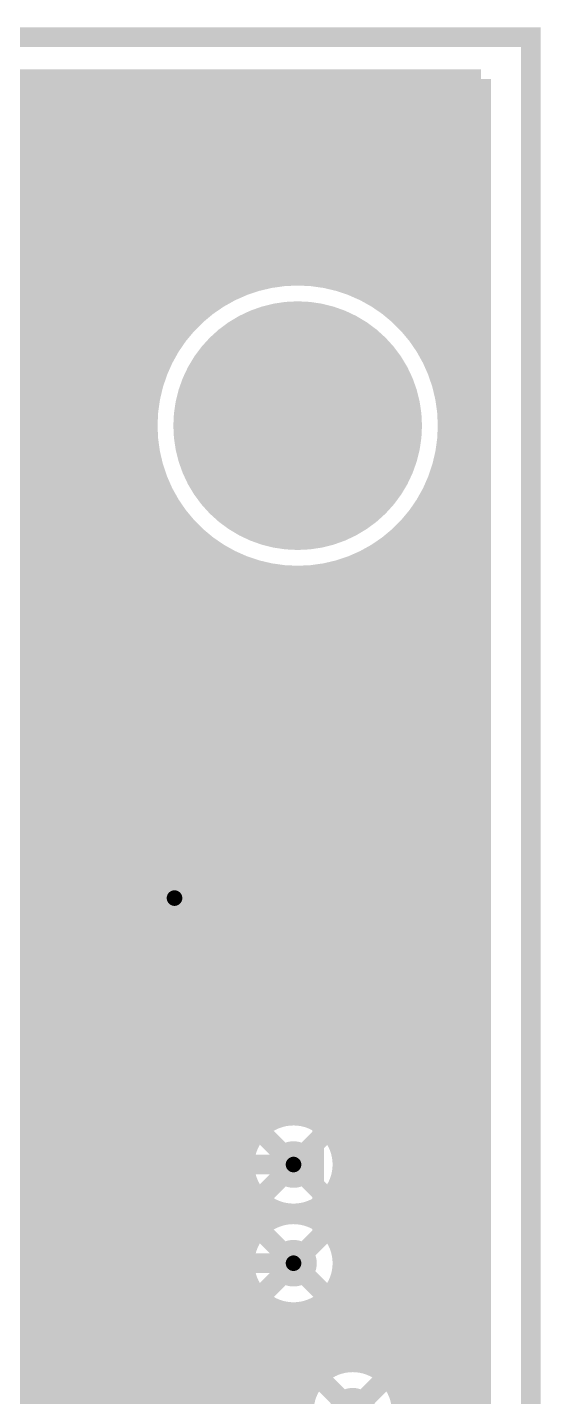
# Model space of a CAD drawing. Extents: x -3 to 92, y -53 to 125.
# Drawn here: x 80.52 to 87.13, y 107.5 to 125.13 of the extents above; entities that cross this region are included whole.
import ezdxf

# ---------------------------------------------------------------- set-up
doc = ezdxf.new("R2010")
doc.units = 0
doc.header["$MEASUREMENT"] = 0
doc.layers.get('0').update_dxf_attribs({"linetype": 'CONTINUOUS'})
for name, color, linetype in [('23-325-0_AST', 7, 'CONTINUOUS'), ('23-325-0_BOT', 7, 'CONTINUOUS'), ('23-325-0_DRD', 2, 'CONTINUOUS'), ('23-325-0_IN1', 4, 'CONTINUOUS'), ('23-325-0_IN2', 3, 'CONTINUOUS'), ('23-325-0_SMB', 5, 'CONTINUOUS'), ('23-325-0_SMT', 10, 'CONTINUOUS'), ('23-325-0_SPT', 14, 'CONTINUOUS'), ('23-325-0_SST', 9, 'CONTINUOUS'), ('23-325-0_TOP', 12, 'CONTINUOUS'), ('THRUHOLE_NPT', 13, 'CONTINUOUS'), ('THRUHOLE_TAP', 8, 'CONTINUOUS')]:
    doc.layers.add(name, color=color, linetype=linetype)

# ---------------------------------------------------------------- blocks, each defined once
blk = doc.blocks.new('RECTANGLE_55')
blk.add_solid([(0.84963, 0.35052), (0.84963, -0.35052), (-0.84963, 0.35052), (-0.84963, -0.35052)])
blk = doc.blocks.new('ROUND_1')
at = {"const_width": 1.6002}
blk.add_lwpolyline([(-0.8001, 0, 1), (0.8001, 0, 1)], format="xyb", close=True, dxfattribs=at)
blk = doc.blocks.new('ROUND_68')
at = {"const_width": 0.29972}
blk.add_lwpolyline([(-0.14986, 0, 1), (0.14986, 0, 1)], format="xyb", close=True, dxfattribs=at)
blk = doc.blocks.new('ROUND_78')
at = {"const_width": 0.29972}
blk.add_lwpolyline([(-0.14986, 0, 1), (0.14986, 0, 1)], format="xyb", close=True, dxfattribs=at)
blk = doc.blocks.new('ROUND_79')
at = {"const_width": 0.29972}
blk.add_lwpolyline([(-0.14986, 0, 1), (0.14986, 0, 1)], format="xyb", close=True, dxfattribs=at)
blk = doc.blocks.new('RECTANGLE_4')
blk.add_solid([(0.4826, 0.4064), (0.4826, -0.4064), (-0.4826, 0.4064), (-0.4826, -0.4064)])
blk = doc.blocks.new('ROUND_84')
at = {"const_width": 0.10033}
blk.add_lwpolyline([(-0.050164, 0, 1), (0.050164, 0, 1)], format="xyb", close=True, dxfattribs=at)

msp = doc.modelspace()

# ---------------------------------------------------------------- linework, layer by layer
at = {"layer": '23-325-0_AST'}
for points, const_width in [([(87.00008, -5.00126), (87.00008, 124.99848), (-2.99974, 124.99848), (-2.99974, -5.00126), (87.00008, -5.00126)], 0.254), ([(70.0659, 99.31654), (74.56424, 99.31654), (74.56424, 100.31476), (76.56576, 100.31476), (76.56576, 99.31654), (81.0641, 99.31654), (81.0641, 115.31346), (76.56576, 115.31346), (76.56576, 114.31524), (74.56424, 114.31524), (74.56424, 115.31346), (71.5645, 115.31346), (70.0659, 113.81486), (70.0659, 99.31654)], 0.1524), ([(84.2645, 112.5855), (84.2645, 109.6645), (85.9028, 109.6645), (85.9028, 112.5855), (84.2645, 112.5855)], 0.1524), ([(85.0519, 111.77016), (85.0519, 112.12576), (85.22208, 112.18672), (85.39226, 112.18672), (85.5599, 112.12576), (85.5599, 111.77016), (85.39226, 111.71174), (85.22208, 111.71174), (84.5439, 111.94796)], 0.1524), ([(85.39226, 110.87354), (85.5599, 110.99292), (85.5599, 111.22914), (85.39226, 111.34852), (85.22208, 111.34852), (84.88426, 111.10976), (84.5439, 111.34852), (84.5439, 110.87354)], 0.1524), ([(85.39226, 110.51032), (85.5599, 110.44936), (85.5599, 110.09376), (85.39226, 110.03534), (84.71408, 110.03534), (84.5439, 110.09376), (84.5439, 110.44936), (84.71408, 110.51032)], 0.1524)]:
    msp.add_lwpolyline(points, dxfattribs=dict(at, const_width=const_width))
at = {"layer": '23-325-0_BOT', "const_width": 0.254}
for points in [[(81.7372, 124.46), (2.26314, 124.46)], [(81.5467, 124.3584), (2.4511, 124.3584)], [(80.5942, 124.46), (80.5942, 123.66244)], [(80.8228, 124.46), (80.8228, 123.8631)], [(81.0514, 124.46), (81.0514, 124.03836)], [(81.28, 124.46), (81.28, 124.19584)], [(81.5086, 124.46), (81.5086, 124.33554)], [(81.1784, 124.1298), (2.8194, 124.1298)], [(80.86852, 123.9012), (3.12928, 123.9012)], [(80.60436, 123.6726), (3.39344, 123.6726)], [(80.57134, 116.3574), (25.3492, 116.3574)], [(80.5942, 116.33708), (80.5942, 69.81952)], [(80.83296, 116.1288), (25.3492, 116.1288)], [(80.8228, 116.13642), (80.8228, 69.84238)], [(81.13522, 115.9002), (25.3492, 115.9002)], [(81.0514, 115.95862), (81.0514, 69.77888)], [(81.49336, 115.6716), (25.3492, 115.6716)], [(81.28, 115.80114), (81.28, 69.58584)], [(81.5086, 115.66144), (81.5086, 58.8772)], [(81.7372, 115.53952), (81.7372, 98.7552)], [(86.233, 115.52428), (86.233, 97.39884)], [(81.93786, 115.443), (25.3492, 115.443)], [(81.9658, 115.4303), (81.9658, 114.36096)], [(82.1944, 115.33632), (82.1944, 114.50828)], [(85.852, 115.3541), (85.852, 97.64522)], [(86.233, 115.443), (86.06028, 115.443)], [(86.0806, 115.45062), (86.0806, 97.5487)], [(82.54492, 115.2144), (25.3492, 115.2144)], [(82.423, 115.2525), (82.423, 114.54892)], [(82.6516, 115.18392), (82.6516, 114.5032)], [(82.8802, 115.1255), (82.8802, 114.34318)], [(85.1662, 115.13566), (85.1662, 107.7468)], [(85.3948, 115.19662), (85.3948, 97.56394)], [(86.233, 115.2144), (85.45322, 115.2144)], [(85.6234, 115.26774), (85.6234, 97.6503)], [(86.233, 114.9858), (25.3492, 114.9858)], [(83.1088, 115.07724), (83.1088, 58.8772)], [(83.3374, 115.04168), (83.3374, 110.64748)], [(83.566, 115.01628), (83.566, 110.99038)], [(83.7946, 115.00104), (83.7946, 111.0996)], [(84.0232, 114.9985), (84.0232, 111.11484)], [(84.2518, 115.00358), (84.2518, 111.04118)], [(84.4804, 115.02136), (84.4804, 110.82528)], [(84.709, 115.0493), (84.709, 107.94492)], [(84.9376, 115.0874), (84.9376, 107.90174)], [(86.233, 114.7572), (64.8208, 114.7572)], [(82.25536, 114.5286), (69.71792, 114.5286)], [(86.233, 114.5286), (82.57286, 114.5286)], [(81.91246, 114.3), (70.0913, 114.3)], [(86.233, 114.3), (82.91576, 114.3)], [(81.80324, 114.0714), (70.2056, 114.0714)], [(86.233, 114.0714), (83.02498, 114.0714)], [(81.788, 113.8428), (70.22084, 113.8428)], [(86.233, 113.8428), (83.04022, 113.8428)], [(81.86166, 113.6142), (70.15226, 113.6142)], [(86.233, 113.6142), (82.96656, 113.6142)], [(82.0801, 113.3856), (69.94398, 113.3856)], [(81.9658, 113.47704), (81.9658, 101.15296)], [(86.233, 113.3856), (82.74812, 113.3856)], [(82.8802, 113.49482), (82.8802, 101.13518)], [(82.1944, 113.32718), (82.1944, 101.30028)], [(82.423, 113.28908), (82.423, 101.34092)], [(82.6516, 113.3348), (82.6516, 101.2952)], [(86.233, 113.157), (57.00522, 113.157)], [(86.233, 112.9284), (56.9087, 112.9284)], [(86.233, 112.6998), (56.62422, 112.6998)], [(86.233, 112.4712), (40.2082, 112.4712)], [(86.233, 112.2426), (40.2082, 112.2426)], [(86.233, 112.014), (40.2082, 112.014)], [(86.233, 111.7854), (40.2082, 111.7854)], [(86.233, 111.5568), (61.7982, 111.5568)], [(86.233, 111.3282), (61.9379, 111.3282)], [(83.78698, 111.0996), (61.97092, 111.0996)], [(86.233, 111.0996), (84.10448, 111.0996)], [(83.44408, 110.871), (61.91758, 110.871)], [(86.233, 110.871), (84.44738, 110.871)], [(83.33486, 110.6424), (61.74486, 110.6424)], [(86.233, 110.6424), (84.5566, 110.6424)], [(83.32216, 110.4138), (40.2082, 110.4138)], [(86.233, 110.4138), (84.57184, 110.4138)], [(83.3374, 110.32998), (83.3374, 109.37748)], [(83.39582, 110.1852), (40.2082, 110.1852)], [(84.4804, 110.15472), (84.4804, 109.55528)], [(86.233, 110.1852), (84.49818, 110.1852)], [(83.61172, 109.9566), (40.2082, 109.9566)], [(83.566, 109.98708), (83.566, 109.72038)], [(83.7946, 109.87786), (83.7946, 109.8296)], [(84.0232, 109.86516), (84.0232, 109.84484)], [(84.2518, 109.93882), (84.2518, 109.77118)], [(86.233, 109.9566), (84.28228, 109.9566)], [(83.57362, 109.728), (41.01084, 109.728)], [(86.233, 109.728), (84.31784, 109.728)], [(83.38312, 109.4994), (41.20388, 109.4994)], [(86.233, 109.4994), (84.51088, 109.4994)], [(83.31962, 109.2708), (41.26738, 109.2708)], [(86.233, 109.2708), (84.57438, 109.2708)], [(83.34248, 109.0422), (41.24452, 109.0422)], [(83.3374, 109.05998), (83.3374, 106.58348)], [(86.233, 109.0422), (84.55152, 109.0422)], [(83.4644, 108.8136), (41.12006, 108.8136)], [(86.233, 108.8136), (84.42706, 108.8136)], [(84.4804, 108.88472), (84.4804, 107.90174)], [(83.566, 108.71708), (83.566, 106.92638)], [(83.7946, 108.60786), (83.7946, 107.0356)], [(84.2518, 108.66882), (84.2518, 107.7468)], [(86.233, 108.585), (41.0972, 108.585)], [(84.0232, 108.59516), (84.0232, 107.05084)], [(86.233, 108.3564), (41.0972, 108.3564)], [(86.233, 108.1278), (43.44416, 108.1278)], [(84.47278, 107.8992), (43.69054, 107.8992)], [(86.233, 107.8992), (84.94522, 107.8992)], [(84.1883, 107.6706), (58.06186, 107.6706)], [(86.233, 107.6706), (85.2297, 107.6706)], [(84.09178, 107.442), (65.39484, 107.442)], [(86.233, 107.442), (85.32622, 107.442)]]:
    msp.add_lwpolyline(points, dxfattribs=at)
for points in [[(81.7372, 124.46, 0.2824843), (78.99908, 119.99976)], [(78.99654, 119.99976, 0.4142136), (84.00034, 114.99596)], [(84.00034, 114.9985, 0.1162036), (86.23291, 115.52447)], [(82.41538, 114.54892, 0.4142136), (81.78546, 113.919)], [(82.41538, 114.54892, 0.4142136), (81.78546, 113.919)], [(83.0453, 113.919, 0.4142136), (82.41538, 114.54892)], [(83.0453, 113.919, 0.4142136), (82.41538, 114.54892)], [(81.78546, 113.919, 0.4142136), (82.41538, 113.28908)], [(81.78546, 113.919, 0.4142136), (82.41538, 113.28908)], [(82.41538, 113.28908, 0.4142136), (83.0453, 113.919)], [(82.41538, 113.28908, 0.4142136), (83.0453, 113.919)], [(83.947, 111.11992, 0.4142136), (83.31708, 110.49)], [(84.57692, 110.49, 0.4142136), (83.947, 111.11992)], [(83.31708, 110.49, 0.4142136), (83.947, 109.86008)], [(83.947, 109.86008, 0.4142136), (84.57692, 110.49)], [(83.947, 109.84992, 0.4142136), (83.31708, 109.22)], [(84.57692, 109.22, 0.4142136), (83.947, 109.84992)], [(83.31708, 109.22, 0.4142136), (83.947, 108.59008)], [(83.947, 108.59008, 0.4142136), (84.57692, 109.22)], [(84.709, 107.94492, 0.4142136), (84.07908, 107.315)], [(85.33892, 107.315, 0.4142136), (84.709, 107.94492)]]:
    msp.add_lwpolyline(points, format="xyb", dxfattribs=at)
at = {"layer": '23-325-0_DRD', "const_width": 0.254}
for points in [[(87.00008, -5.00126), (87.00008, 124.99848), (-2.99974, 124.99848), (-2.99974, -5.00126), (87.00008, -5.00126)], [(84.00034, 120.38076), (83.36534, 119.74576)], [(84.63534, 119.74576), (84.00034, 120.38076)], [(83.36534, 119.74576), (84.63534, 119.74576)], [(83.05038, 114.554), (81.78038, 113.284)], [(83.05038, 113.284), (81.78038, 114.554)], [(83.05038, 114.554), (81.78038, 113.284)], [(83.05038, 113.284), (81.78038, 114.554)], [(84.582, 111.125), (83.312, 109.855)], [(84.582, 109.855), (83.312, 111.125)], [(84.582, 109.855), (83.312, 108.585)], [(84.582, 108.585), (83.312, 109.855)], [(85.344, 107.95), (84.074, 106.68)], [(85.344, 106.68), (84.074, 107.95)]]:
    msp.add_lwpolyline(points, dxfattribs=at)
at = {"layer": '23-325-0_IN1', "const_width": 0.254}
for points in [[(86.36, 124.46), (-2.413, 124.46)], [(86.36, 124.3584), (-2.413, 124.3584)], [(80.5688, 124.46), (80.5688, 69.8119)], [(80.7974, 124.46), (80.7974, 69.84492)], [(81.026, 124.46), (81.026, 69.79158)], [(81.2546, 124.46), (81.2546, 69.61886)], [(81.4832, 124.46), (81.4832, 50.1269)], [(81.7118, 124.46), (81.7118, 49.9872)], [(81.9404, 124.46), (81.9404, 49.68748)], [(82.169, 124.46), (82.169, 120.6119)], [(82.3976, 124.46), (82.3976, 121.07672)], [(82.6262, 124.46), (82.6262, 121.35612)], [(82.8548, 124.46), (82.8548, 121.55424)], [(83.0834, 124.46), (83.0834, 121.69902)], [(83.312, 124.46), (83.312, 121.80316)], [(83.5406, 124.46), (83.5406, 121.87428)], [(83.7692, 124.46), (83.7692, 121.91492)], [(83.9978, 124.46), (83.9978, 121.93016)], [(84.2264, 124.46), (84.2264, 121.91746)], [(84.455, 124.46), (84.455, 121.87428)], [(84.6836, 124.46), (84.6836, 121.8057)], [(84.9122, 124.46), (84.9122, 121.70156)], [(85.1408, 124.46), (85.1408, 121.55678)], [(85.3694, 124.46), (85.3694, 121.35866)], [(85.598, 124.46), (85.598, 121.0818)], [(85.8266, 124.46), (85.8266, 120.62206)], [(86.0552, 124.46), (86.0552, 97.56394)], [(86.2838, 124.46), (86.2838, 97.31756)], [(86.36, 124.46), (86.36, -4.572)], [(86.36, 124.1298), (-2.413, 124.1298)], [(86.36, 123.9012), (-2.413, 123.9012)], [(86.36, 123.6726), (-2.413, 123.6726)], [(86.36, 123.444), (57.31764, 123.444)], [(86.36, 123.2154), (57.55894, 123.2154)], [(86.36, 122.9868), (67.0306, 122.9868)], [(86.36, 122.7582), (67.54368, 122.7582)], [(86.36, 122.5296), (67.7545, 122.5296)], [(86.36, 122.301), (67.87388, 122.301)], [(86.36, 122.0724), (67.9323, 122.0724)], [(83.42884, 121.8438), (67.93992, 121.8438)], [(86.36, 121.8438), (84.5693, 121.8438)], [(82.94116, 121.6152), (67.89928, 121.6152)], [(86.36, 121.6152), (85.05698, 121.6152)], [(82.65668, 121.3866), (67.80276, 121.3866)], [(86.36, 121.3866), (85.34146, 121.3866)], [(82.45602, 121.158), (67.63004, 121.158)], [(86.36, 121.158), (85.54466, 121.158)], [(82.30616, 120.9294), (67.29222, 120.9294)], [(86.36, 120.9294), (85.69198, 120.9294)], [(82.19948, 120.7008), (29.56052, 120.7008)], [(86.36, 120.7008), (85.79866, 120.7008)], [(82.12836, 120.4722), (29.58338, 120.4722)], [(86.36, 120.4722), (85.86978, 120.4722)], [(82.08518, 120.2436), (29.51988, 120.2436)], [(86.36, 120.2436), (85.91296, 120.2436)], [(82.06994, 120.015), (29.32684, 120.015)], [(86.36, 120.015), (85.9282, 120.015)], [(82.0801, 119.7864), (25.29586, 119.7864)], [(86.36, 119.7864), (85.91804, 119.7864)], [(82.12074, 119.5578), (1.8796, 119.5578)], [(86.36, 119.5578), (85.8774, 119.5578)], [(82.169, 119.38762), (82.169, 50.03038)], [(85.8266, 119.37746), (85.8266, 97.6503)], [(82.18932, 119.3292), (1.81102, 119.3292)], [(86.36, 119.3292), (85.80882, 119.3292)], [(82.29092, 119.1006), (1.70688, 119.1006)], [(86.36, 119.1006), (85.70722, 119.1006)], [(82.43316, 118.872), (1.56718, 118.872)], [(82.3976, 118.9228), (82.3976, 50.1396)], [(86.36, 118.872), (85.56498, 118.872)], [(85.598, 118.91772), (85.598, 97.64522)], [(82.6262, 118.6434), (70.31228, 118.6434)], [(82.6262, 118.6434), (82.6262, 50.15484)], [(85.3694, 118.63832), (85.3694, 97.5487)], [(86.36, 118.6434), (85.37194, 118.6434)], [(82.89798, 118.4148), (70.52818, 118.4148)], [(82.8548, 118.44528), (82.8548, 50.08118)], [(83.0834, 118.3005), (83.0834, 49.86528)], [(84.9122, 118.29796), (84.9122, 107.9119)], [(86.36, 118.4148), (85.10016, 118.4148)], [(85.1408, 118.44274), (85.1408, 107.7722)], [(83.3374, 118.1862), (70.60184, 118.1862)], [(83.312, 118.19636), (83.312, 49.90084)], [(83.5406, 118.12524), (83.5406, 110.97006)], [(84.455, 118.1227), (84.455, 110.86084)], [(86.36, 118.1862), (84.66074, 118.1862)], [(84.6836, 118.19382), (84.6836, 107.94492)], [(86.36, 117.9576), (70.5866, 117.9576)], [(83.7692, 118.08206), (83.7692, 111.09452)], [(83.9978, 118.06936), (83.9978, 111.11738)], [(84.2264, 118.08206), (84.2264, 111.05388)], [(86.36, 117.729), (70.47738, 117.729)], [(86.36, 117.5004), (70.13448, 117.5004)], [(86.36, 117.2718), (27.84094, 117.2718)], [(86.36, 117.0432), (27.59456, 117.0432)], [(86.36, 116.8146), (-2.413, 116.8146)], [(86.36, 116.586), (-2.413, 116.586)], [(86.36, 116.3574), (-2.413, 116.3574)], [(86.36, 116.1288), (-2.413, 116.1288)], [(86.36, 115.9002), (-2.413, 115.9002)], [(86.36, 115.6716), (22.24786, 115.6716)], [(86.36, 115.443), (22.42058, 115.443)], [(86.36, 115.2144), (22.47392, 115.2144)], [(86.36, 114.9858), (22.4409, 114.9858)], [(86.36, 114.7572), (64.8208, 114.7572)], [(86.36, 114.5286), (64.97574, 114.5286)], [(86.36, 114.3), (65.01892, 114.3)], [(86.36, 114.0714), (64.97574, 114.0714)], [(86.36, 113.8428), (64.8208, 113.8428)], [(86.36, 113.6142), (56.92394, 113.6142)], [(86.36, 113.3856), (57.0103, 113.3856)], [(86.36, 113.157), (77.18298, 113.157)], [(86.36, 112.9284), (77.48016, 112.9284)], [(86.36, 112.6998), (77.61478, 112.6998)], [(86.36, 112.4712), (77.66812, 112.4712)], [(86.36, 112.2426), (77.65796, 112.2426)], [(86.36, 112.014), (77.58176, 112.014)], [(86.36, 111.7854), (77.40904, 111.7854)], [(86.36, 111.5568), (61.7982, 111.5568)], [(86.36, 111.3282), (61.9379, 111.3282)], [(83.78698, 111.0996), (61.97092, 111.0996)], [(86.36, 111.0996), (84.10448, 111.0996)], [(83.44408, 110.871), (61.91758, 110.871)], [(86.36, 110.871), (84.44738, 110.871)], [(83.33486, 110.6424), (78.39202, 110.6424)], [(86.36, 110.6424), (84.5566, 110.6424)], [(83.32216, 110.4138), (78.72984, 110.4138)], [(86.36, 110.4138), (84.57184, 110.4138)], [(83.39582, 110.1852), (78.87462, 110.1852)], [(84.455, 110.11662), (84.455, 109.59084)], [(86.36, 110.1852), (84.49818, 110.1852)], [(83.61172, 109.9566), (78.93558, 109.9566)], [(83.5406, 110.0074), (83.5406, 109.70006)], [(83.7692, 109.88548), (83.7692, 109.82452)], [(84.2264, 109.92612), (84.2264, 109.78388)], [(86.36, 109.9566), (84.28228, 109.9566)], [(83.57362, 109.728), (78.93304, 109.728)], [(86.36, 109.728), (84.31784, 109.728)], [(83.38312, 109.4994), (78.86446, 109.4994)], [(86.36, 109.4994), (84.51088, 109.4994)], [(83.31962, 109.2708), (78.70444, 109.2708)], [(86.36, 109.2708), (84.57438, 109.2708)], [(83.34248, 109.0422), (78.3082, 109.0422)], [(86.36, 109.0422), (84.55152, 109.0422)], [(83.4644, 108.8136), (41.12006, 108.8136)], [(86.36, 108.8136), (84.42706, 108.8136)], [(84.455, 108.84662), (84.455, 107.89158)], [(83.5406, 108.7374), (83.5406, 106.90606)], [(83.7692, 108.61548), (83.7692, 107.03052)], [(84.2264, 108.65612), (84.2264, 107.71886)], [(86.36, 108.585), (33.51784, 108.585)], [(83.9978, 108.59262), (83.9978, 107.05338)], [(86.36, 108.3564), (20.80006, 108.3564)], [(86.36, 108.1278), (78.3082, 108.1278)], [(84.47278, 107.8992), (78.70444, 107.8992)], [(86.36, 107.8992), (84.94522, 107.8992)], [(84.1883, 107.6706), (78.86446, 107.6706)], [(86.36, 107.6706), (85.2297, 107.6706)], [(84.09178, 107.442), (78.93304, 107.442)], [(86.36, 107.442), (85.32622, 107.442)]]:
    msp.add_lwpolyline(points, dxfattribs=at)
for points in [[(84.00034, 121.93016, 0.4142136), (82.06994, 119.99976)], [(85.93074, 119.99976, 0.4142136), (84.00034, 121.93016)], [(82.06994, 119.99976, 0.4142136), (84.00034, 118.06936)], [(84.00034, 118.06936, 0.4142136), (85.93074, 119.99976)], [(83.947, 111.11992, 0.4142136), (83.31708, 110.49)], [(84.57692, 110.49, 0.4142136), (83.947, 111.11992)], [(83.31708, 110.49, 0.4142136), (83.947, 109.86008)], [(83.947, 109.86008, 0.4142136), (84.57692, 110.49)], [(83.947, 109.84992, 0.4142136), (83.31708, 109.22)], [(84.57692, 109.22, 0.4142136), (83.947, 109.84992)], [(83.31708, 109.22, 0.4142136), (83.947, 108.59008)], [(83.947, 108.59008, 0.4142136), (84.57692, 109.22)], [(84.709, 107.94492, 0.4142136), (84.07908, 107.315)], [(85.33892, 107.315, 0.4142136), (84.709, 107.94492)]]:
    msp.add_lwpolyline(points, format="xyb", dxfattribs=at)
at = {"layer": '23-325-0_IN2', "const_width": 0.254}
for points in [[(83.947, 110.49), (80.264, 110.49), (72.644, 118.11), (69.977, 118.11)], [(64.389, 114.3), (68.199, 114.3), (71.247, 111.252), (78.486, 111.252), (80.518, 109.22), (83.947, 109.22)]]:
    msp.add_lwpolyline(points, dxfattribs=at)
at = {"layer": '23-325-0_SMB', "const_width": 0.254}
for points in [[(78.359, 123.825), (78.359, 116.078), (82.804, 111.633), (82.804, 102.108), (81.153, 102.108), (81.153, 96.901)], [(80.5434, 113.8936), (80.5434, 74.422)], [(80.5942, 113.8428), (71.12, 113.8428)], [(80.8228, 113.6142), (71.12, 113.6142)], [(80.772, 113.665), (80.772, 74.422)], [(81.0514, 113.3856), (71.12, 113.3856)], [(81.0006, 113.4364), (81.0006, 74.422)], [(81.2292, 113.2078), (81.2292, 102.108)], [(81.28, 113.157), (71.12, 113.157)], [(81.5086, 112.9284), (71.12, 112.9284)], [(81.4578, 112.9792), (81.4578, 102.108)], [(81.7372, 112.6998), (71.12, 112.6998)], [(81.6864, 112.7506), (81.6864, 102.108)], [(81.915, 112.522), (81.915, 102.108)], [(81.9658, 112.4712), (71.12, 112.4712)], [(82.1944, 112.2426), (71.12, 112.2426)], [(82.1436, 112.2934), (82.1436, 102.108)], [(82.423, 112.014), (71.12, 112.014)], [(82.3722, 112.0648), (82.3722, 102.108)], [(82.6516, 111.7854), (71.12, 111.7854)], [(82.6008, 111.8362), (82.6008, 102.108)], [(82.804, 111.5568), (71.12, 111.5568)], [(82.804, 111.3282), (71.12, 111.3282)], [(82.804, 111.0996), (71.12, 111.0996)], [(82.804, 110.871), (71.12, 110.871)], [(82.804, 110.6424), (71.12, 110.6424)], [(82.804, 110.4138), (71.12, 110.4138)], [(82.804, 110.1852), (71.12, 110.1852)], [(82.804, 109.9566), (71.12, 109.9566)], [(82.804, 109.728), (71.12, 109.728)], [(82.804, 109.4994), (71.12, 109.4994)], [(82.804, 109.2708), (71.12, 109.2708)], [(82.804, 109.0422), (71.12, 109.0422)], [(82.804, 108.8136), (71.12, 108.8136)], [(82.804, 108.585), (71.12, 108.585)], [(82.804, 108.3564), (71.12, 108.3564)], [(82.804, 108.1278), (71.12, 108.1278)], [(82.804, 107.8992), (71.12, 107.8992)], [(82.804, 107.6706), (71.12, 107.6706)], [(82.804, 107.442), (71.12, 107.442)]]:
    msp.add_lwpolyline(points, dxfattribs=at)
at = {"layer": '23-325-0_SST', "const_width": 0.1524}
for points in [[(85.03158, 114.93754), (85.03158, 115.29314), (85.20176, 115.35156), (85.3694, 115.35156), (85.53958, 115.29314), (85.53958, 114.93754), (85.3694, 114.87912), (85.20176, 114.87912), (84.52358, 115.11534)], [(70.0659, 99.31654), (70.0659, 113.81486), (71.5645, 115.31346), (74.56424, 115.31346), (74.56424, 114.31524), (76.56576, 114.31524), (76.56576, 115.31346), (81.0641, 115.31346), (81.0641, 99.31654), (76.56576, 99.31654), (76.56576, 100.31476), (74.56424, 100.31476), (74.56424, 99.31654), (70.0659, 99.31654)], [(85.3694, 114.04092), (85.53958, 114.15776), (85.53958, 114.39652), (85.3694, 114.51336), (85.20176, 114.51336), (84.8614, 114.27714), (84.52358, 114.51336), (84.52358, 114.04092)], [(85.3694, 113.67516), (85.53958, 113.61674), (85.53958, 113.26114), (85.3694, 113.20272), (84.69376, 113.20272), (84.52358, 113.26114), (84.52358, 113.61674), (84.69376, 113.67516)], [(84.2645, 112.5855), (84.2645, 109.6645), (85.9028, 109.6645), (85.9028, 112.5855), (84.2645, 112.5855)]]:
    msp.add_lwpolyline(points, dxfattribs=at)
at = {"layer": '23-325-0_TOP'}
for points, const_width in [([(81.7372, 124.46), (64.27216, 124.46), (65.18656, 123.5456)], 0.254), ([(81.5467, 124.3584), (64.37376, 124.3584)], 0.254), ([(80.5688, 124.46), (80.5688, 123.63958)], 0.254), ([(80.7974, 124.46), (80.7974, 123.84024)], 0.254), ([(81.026, 124.46), (81.026, 124.02058)], 0.254), ([(81.2546, 124.46), (81.2546, 124.1806)], 0.254), ([(81.4832, 124.46), (81.4832, 124.32284)], 0.254), ([(81.1784, 124.1298), (64.60236, 124.1298)], 0.254), ([(80.86852, 123.9012), (79.16672, 123.9012)], 0.254), ([(80.60436, 123.6726), (79.41564, 123.6726)], 0.254), ([(76.15936, 120.65), (76.15936, 119.16664), (80.645, 114.681), (80.645, 111.76), (80.772, 111.76), (82.41538, 111.76)], 1.27), ([(77.17028, 119.5197), (81.32064, 115.36934)], 0.254), ([(80.5688, 116.35994), (80.5688, 116.12118)], 0.254), ([(80.57134, 116.3574), (80.33258, 116.3574)], 0.254), ([(80.83296, 116.1288), (80.56118, 116.1288)], 0.254), ([(80.7974, 116.15674), (80.7974, 115.89258)], 0.254), ([(81.13522, 115.9002), (80.78978, 115.9002)], 0.254), ([(81.026, 115.97894), (81.026, 115.66398)], 0.254), ([(81.49336, 115.6716), (81.01838, 115.6716)], 0.254), ([(81.2546, 115.81892), (81.2546, 115.43538)], 0.254), ([(81.4832, 115.67668), (81.4832, 115.15852)], 0.254), ([(81.7118, 115.55222), (81.7118, 113.71072)], 0.254), ([(81.93786, 115.443), (81.24698, 115.443)], 0.254), ([(81.9404, 115.44046), (81.9404, 114.33302)], 0.254), ([(82.169, 115.34394), (82.169, 114.49812)], 0.254), ([(85.8266, 115.34394), (85.8266, 112.5728)], 0.254), ([(85.979, 115.40744), (85.979, 107.83316)], 0.254), ([(82.54492, 115.2144), (81.45018, 115.2144)], 0.254), ([(82.3976, 115.26266), (82.3976, 114.54892)], 0.254), ([(82.6262, 115.189), (82.6262, 114.51082)], 0.254), ([(82.8548, 115.13058), (82.8548, 114.36858)], 0.254), ([(85.1408, 115.13058), (85.1408, 112.5728)], 0.254), ([(85.3694, 115.189), (85.3694, 112.5728)], 0.254), ([(85.979, 115.2144), (85.45322, 115.2144)], 0.254), ([(85.598, 115.26012), (85.598, 112.5728)], 0.254), ([(85.979, 114.9858), (81.5594, 114.9858)], 0.254), ([(83.0834, 115.08232), (83.0834, 113.71072)], 0.254), ([(83.312, 115.04422), (83.312, 113.71072)], 0.254), ([(83.5406, 115.01882), (83.5406, 113.71072)], 0.254), ([(83.7692, 115.00358), (83.7692, 112.4077)], 0.254), ([(83.9978, 114.9985), (83.9978, 112.4077)], 0.254), ([(84.2264, 115.00358), (84.2264, 112.4077)], 0.254), ([(84.455, 115.01882), (84.455, 112.5728)], 0.254), ([(84.6836, 115.04422), (84.6836, 112.5728)], 0.254), ([(84.9122, 115.08232), (84.9122, 112.5728)], 0.254), ([(85.979, 114.7572), (81.60766, 114.7572)], 0.254), ([(81.6102, 114.681), (81.6102, 113.71072)], 0.254), ([(82.25536, 114.5286), (81.6102, 114.5286)], 0.254), ([(85.979, 114.5286), (82.57286, 114.5286)], 0.254), ([(81.91246, 114.3), (81.6102, 114.3)], 0.254), ([(85.979, 114.3), (82.91576, 114.3)], 0.254), ([(81.80324, 114.0714), (81.6102, 114.0714)], 0.254), ([(85.979, 114.0714), (83.02498, 114.0714)], 0.254), ([(82.41538, 113.03), (82.41538, 113.919)], 0.254), ([(82.41538, 113.919), (82.41538, 113.03)], 0.254), ([(81.788, 113.8428), (81.6102, 113.8428)], 0.254), ([(85.979, 113.8428), (83.04022, 113.8428)], 0.254), ([(81.82102, 113.71072), (81.6102, 113.71072)], 0.254), ([(83.59394, 113.71072), (83.0072, 113.71072)], 0.254), ([(83.59394, 113.71072), (83.59394, 112.44072)], 0.254), ([(85.979, 113.6142), (83.59394, 113.6142)], 0.254), ([(85.979, 113.3856), (83.59394, 113.3856)], 0.254), ([(85.979, 113.157), (83.59394, 113.157)], 0.254), ([(85.979, 112.9284), (83.59394, 112.9284)], 0.254), ([(85.979, 112.6998), (83.59394, 112.6998)], 0.254), ([(85.9028, 112.5728), (84.2772, 112.5728)], 0.254), ([(84.2772, 112.5728), (84.2772, 112.4077)], 0.254), ([(85.9028, 112.5728), (85.9028, 111.1504)], 0.254), ([(84.2772, 112.4712), (83.59394, 112.4712)], 0.254), ([(83.59394, 112.44072), (83.59394, 112.4077)], 0.254), ([(84.2772, 112.4077), (83.59394, 112.4077)], 0.254), ([(85.979, 112.4712), (85.9028, 112.4712)], 0.254), ([(79.96936, 94.615), (80.645, 95.3008), (80.645, 111.633), (80.645, 111.76), (80.772, 111.76), (82.41538, 111.76)], 1.27), ([(79.96936, 94.615), (80.645, 95.3008), (80.645, 111.633)], 1.27), ([(80.772, 111.76), (82.41538, 111.76)], 1.27), ([(85.979, 112.2426), (85.9028, 112.2426)], 0.254), ([(85.09, 111.8362), (85.0138, 111.76), (82.41538, 111.76)], 0.635), ([(85.979, 112.014), (85.9028, 112.014)], 0.254), ([(85.979, 111.7854), (85.9028, 111.7854)], 0.254), ([(80.645, 111.633), (80.772, 111.76)], 0.2032), ([(85.979, 111.5568), (85.9028, 111.5568)], 0.254), ([(85.979, 111.3282), (85.9028, 111.3282)], 0.254), ([(85.9028, 111.1504), (85.9028, 111.0996)], 0.254), ([(85.9028, 111.0996), (85.9028, 109.6772)], 0.254), ([(85.979, 111.0996), (85.9028, 111.0996)], 0.254), ([(85.979, 110.871), (85.9028, 110.871)], 0.254), ([(85.979, 110.6424), (85.9028, 110.6424)], 0.254), ([(82.41538, 110.49), (83.947, 110.49)], 0.254), ([(85.09, 109.6772), (85.09, 110.4138)], 0.254), ([(85.979, 110.4138), (85.9028, 110.4138)], 0.254), ([(85.979, 110.1852), (85.9028, 110.1852)], 0.254), ([(83.59394, 109.96676), (83.59394, 109.90072)], 0.254), ([(83.59394, 109.90072), (83.59394, 109.80928)], 0.254), ([(83.7692, 109.88548), (83.7692, 109.82452)], 0.254), ([(84.2264, 109.92612), (84.2264, 109.78388)], 0.254), ([(84.2772, 109.95406), (84.2772, 109.75594)], 0.254), ([(85.979, 109.9566), (85.9028, 109.9566)], 0.254), ([(83.59394, 109.80928), (83.59394, 109.7407)], 0.254), ([(85.9028, 109.6772), (84.3788, 109.6772)], 0.254), ([(84.455, 109.6772), (84.455, 109.59084)], 0.254), ([(84.6836, 109.6772), (84.6836, 108.4072)], 0.254), ([(84.9122, 109.6772), (84.9122, 108.4072)], 0.254), ([(85.1408, 109.6772), (85.1408, 108.4072)], 0.254), ([(85.3694, 109.6772), (85.3694, 108.3818)], 0.254), ([(85.598, 109.6772), (85.598, 108.21416)], 0.254), ([(85.8266, 109.6772), (85.8266, 107.98556)], 0.254), ([(85.979, 109.728), (85.9028, 109.728)], 0.254), ([(85.979, 109.4994), (84.51088, 109.4994)], 0.254), ([(83.947, 109.22), (82.41538, 109.22)], 0.254), ([(85.979, 109.2708), (84.57438, 109.2708)], 0.254), ([(85.979, 109.0422), (84.55152, 109.0422)], 0.254), ([(85.979, 108.8136), (84.42706, 108.8136)], 0.254), ([(84.455, 108.84662), (84.455, 108.4072)], 0.254), ([(83.59394, 108.69676), (83.59394, 108.63072)], 0.254), ([(83.59394, 108.63072), (83.59394, 108.53928)], 0.254), ([(83.7692, 108.61548), (83.7692, 108.4072)], 0.254), ([(84.2264, 108.65612), (84.2264, 108.4072)], 0.254), ([(85.979, 108.585), (83.59394, 108.585)], 0.254), ([(83.59394, 108.53928), (83.59394, 108.4072)], 0.254), ([(83.9978, 108.59262), (83.9978, 108.4072)], 0.254), ([(85.217, 108.4072), (83.59394, 108.4072)], 0.254), ([(85.979, 108.3564), (85.42528, 108.3564)], 0.254), ([(85.54466, 108.27004), (85.979, 107.83316)], 0.254), ([(85.979, 108.1278), (85.68436, 108.1278)], 0.254), ([(82.41538, 107.95), (85.217, 107.95), (86.106, 107.061), (86.106, 99.06), (85.471, 98.425), (85.471, 98.298)], 0.254), ([(85.979, 107.8992), (85.91296, 107.8992)], 0.254)]:
    msp.add_lwpolyline(points, dxfattribs=dict(at, const_width=const_width))
at = {"layer": '23-325-0_TOP', "const_width": 0.254}
for points in [[(81.7372, 124.46, 0.2824843), (78.99908, 119.99976)], [(78.99654, 119.99976, 0.4142136), (84.00034, 114.99596)], [(81.6102, 114.681, 0.1989124), (81.3275, 115.3635)], [(81.6102, 114.681, 0.1989124), (81.3275, 115.3635)], [(84.00034, 114.9985, 0.1020586), (85.97932, 115.40669)], [(82.41538, 114.54892, 0.4142136), (81.78546, 113.919)], [(82.41538, 114.54892, 0.4142136), (81.78546, 113.919)], [(83.0453, 113.919, 0.4142136), (82.41538, 114.54892)], [(83.0453, 113.919, 0.4142136), (82.41538, 114.54892)], [(81.78546, 113.919, 0.0844641), (81.8209, 113.71068)], [(81.78546, 113.919, 0.0844641), (81.8209, 113.71068)], [(83.0072, 113.71072, 0.084801), (83.04278, 113.919)], [(83.0072, 113.71072, 0.084801), (83.04278, 113.919)], [(83.947, 109.84992, 0.1500725), (83.59348, 109.74137)], [(83.59394, 109.96676, 0.1494947), (83.947, 109.85879)], [(83.947, 109.86008, 0.1389288), (84.27742, 109.9537)], [(84.2772, 109.75594, 0.1389295), (83.947, 109.84949)], [(84.57692, 109.22, 0.2063464), (84.37952, 109.67796)], [(83.947, 108.59008, 0.4142136), (84.57692, 109.22)], [(83.59394, 108.69676, 0.1494947), (83.947, 108.58879)], [(85.53958, 108.27258, 0.1989124), (85.217, 108.4062)]]:
    msp.add_lwpolyline(points, format="xyb", dxfattribs=at)

# ---------------------------------------------------------------- block references
at = {"layer": '23-325-0_AST'}
for p in [(82.41538, 113.03), (82.41538, 111.76), (82.41538, 110.49), (82.41538, 109.22), (82.41538, 107.95)]:
    msp.add_blockref('RECTANGLE_55', p, dxfattribs=at)
at = {"layer": '23-325-0_BOT'}
for name, p in [('ROUND_1', (84.00034, 119.99976)), ('ROUND_78', (82.41538, 113.919)), ('ROUND_68', (83.947, 110.49)), ('ROUND_68', (83.947, 109.22)), ('ROUND_68', (84.709, 107.315))]:
    msp.add_blockref(name, p, dxfattribs=at)
at = {"layer": '23-325-0_IN1'}
for name, p in [('ROUND_1', (84.00034, 119.99976)), ('ROUND_78', (82.41538, 113.919)), ('ROUND_79', (83.947, 110.49)), ('ROUND_79', (83.947, 109.22)), ('ROUND_78', (84.709, 107.315))]:
    msp.add_blockref(name, p, dxfattribs=at)
at = {"layer": '23-325-0_IN2'}
for name, p in [('ROUND_1', (84.00034, 119.99976)), ('ROUND_78', (82.41538, 113.919)), ('ROUND_68', (83.947, 110.49)), ('ROUND_68', (83.947, 109.22)), ('ROUND_68', (84.709, 107.315))]:
    msp.add_blockref(name, p, dxfattribs=at)
at = {"layer": '23-325-0_SMT'}
for name, p in [('RECTANGLE_55', (82.41538, 113.03)), ('RECTANGLE_55', (82.41538, 111.76)), ('RECTANGLE_4', (85.09, 111.8362)), ('RECTANGLE_55', (82.41538, 110.49)), ('RECTANGLE_4', (85.09, 110.4138)), ('RECTANGLE_55', (82.41538, 109.22)), ('RECTANGLE_55', (82.41538, 107.95))]:
    msp.add_blockref(name, p, dxfattribs=at)
at = {"layer": '23-325-0_SPT'}
for name, p in [('RECTANGLE_55', (82.41538, 113.03)), ('RECTANGLE_55', (82.41538, 111.76)), ('RECTANGLE_4', (85.09, 111.8362)), ('RECTANGLE_55', (82.41538, 110.49)), ('RECTANGLE_4', (85.09, 110.4138)), ('RECTANGLE_55', (82.41538, 109.22)), ('RECTANGLE_55', (82.41538, 107.95))]:
    msp.add_blockref(name, p, dxfattribs=at)
at = {"layer": '23-325-0_TOP'}
for name, p in [('ROUND_1', (84.00034, 119.99976)), ('ROUND_68', (82.41538, 113.919)), ('RECTANGLE_55', (82.41538, 113.03)), ('RECTANGLE_55', (82.41538, 111.76)), ('RECTANGLE_4', (85.09, 111.8362)), ('RECTANGLE_55', (82.41538, 110.49)), ('ROUND_68', (83.947, 110.49)), ('RECTANGLE_4', (85.09, 110.4138)), ('RECTANGLE_55', (82.41538, 109.22)), ('ROUND_68', (83.947, 109.22)), ('RECTANGLE_55', (82.41538, 107.95)), ('ROUND_68', (84.709, 107.315))]:
    msp.add_blockref(name, p, dxfattribs=at)
at = {"layer": 'THRUHOLE_NPT'}
msp.add_blockref('ROUND_1', (84.00034, 119.99976), dxfattribs=at)
at = {"layer": 'THRUHOLE_TAP'}
for p in [(82.41538, 113.919), (83.947, 110.49), (83.947, 109.22)]:
    msp.add_blockref('ROUND_84', p, dxfattribs=at)

doc.saveas('drawing.dxf')
